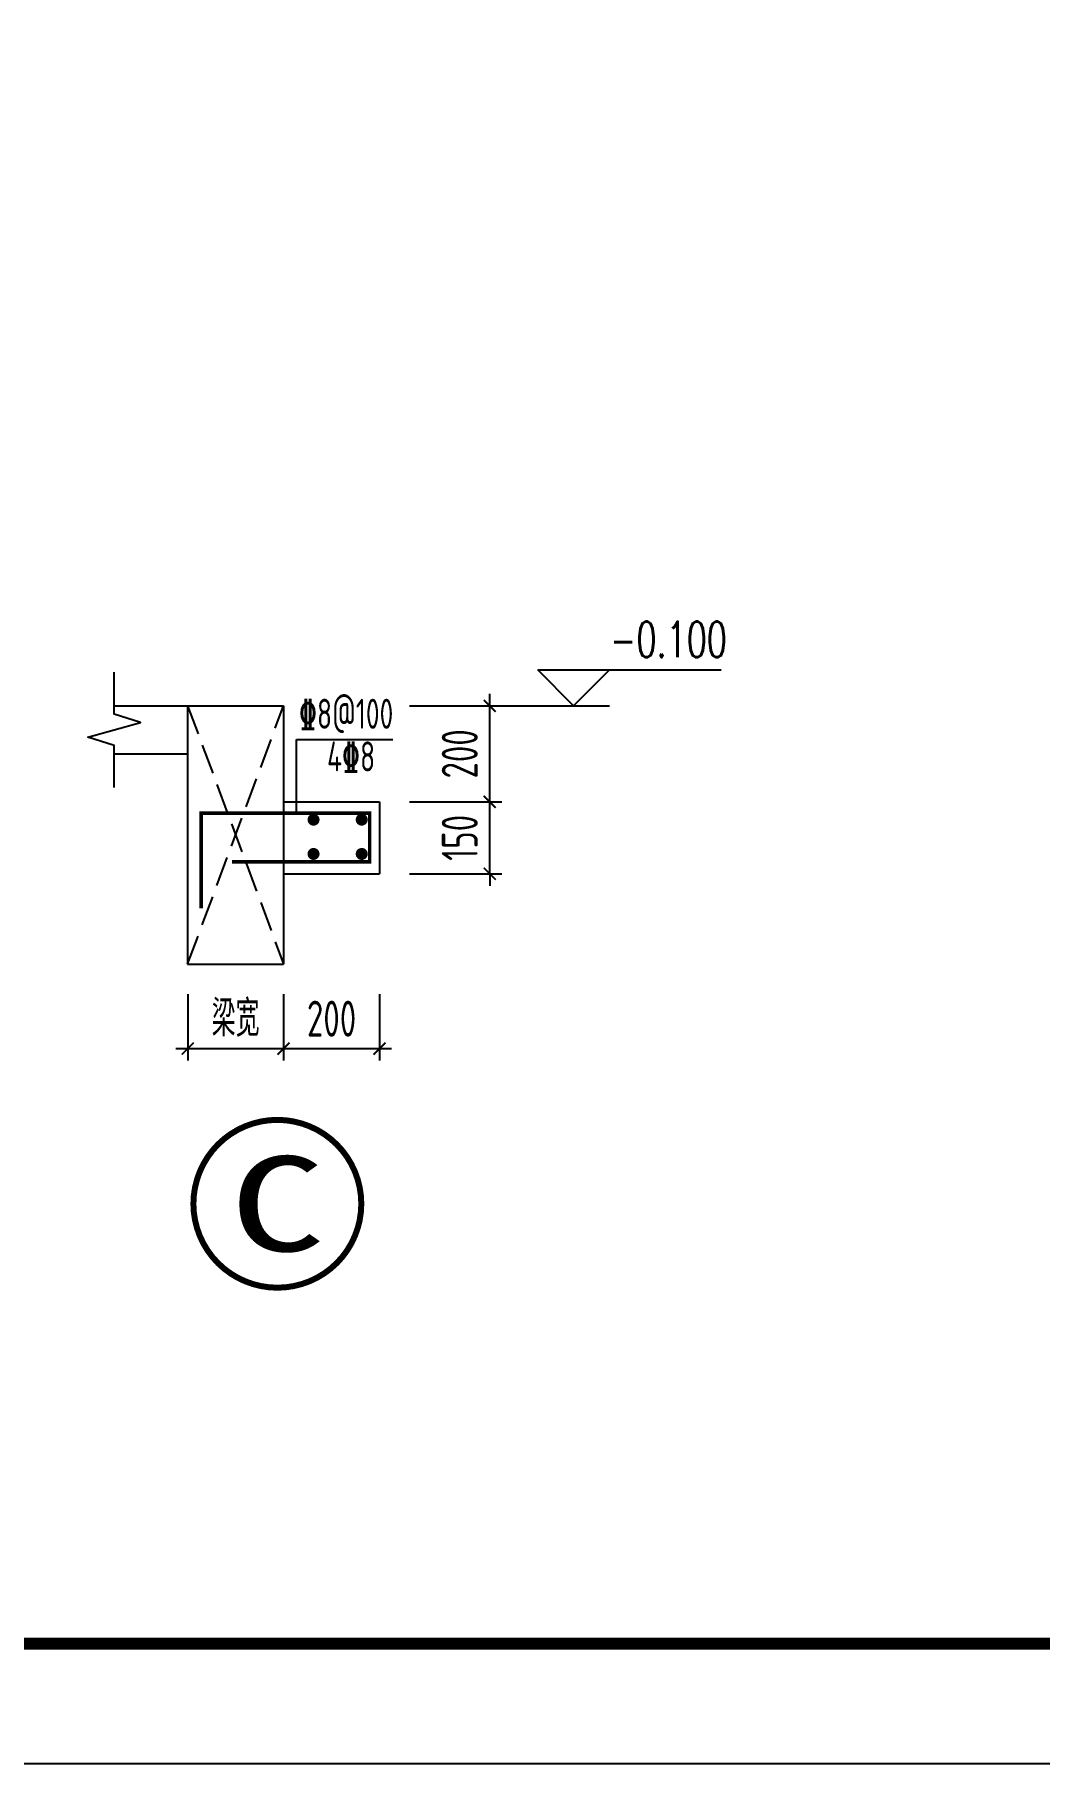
# Model space of a CAD drawing. Extents: x 169490 to 7584583, y -2399407 to 1374371.
# Drawn here: x 682119 to 690499, y 795791 to 810213 of the extents above; entities that cross this region are included whole.
import ezdxf
from ezdxf.enums import TextEntityAlignment as Align

# ---------------------------------------------------------------- set-up
doc = ezdxf.new("R2010")
doc.units = 0
doc.header["$LTSCALE"] = 100
doc.linetypes.add('DASH', pattern=[0.35, 0.25, -0.1])
doc.layers.get('0').update_dxf_attribs({"linetype": 'CONTINUOUS'})
doc.layers.get('DEFPOINTS').update_dxf_attribs({"linetype": 'CONTINUOUS'})
for name, color, linetype in [('DIM_ELEV', 3, 'CONTINUOUS'), ('S-DETL-LINE1', 2, 'CONTINUOUS'), ('S-DETL-TEXT', 7, 'CONTINUOUS'), ('S-SLAB-DIM', 92, 'CONTINUOUS'), ('TEXT', 7, 'CONTINUOUS'), ('THIN', 190, 'CONTINUOUS'), ('图框', 140, 'CONTINUOUS')]:
    doc.layers.add(name, color=color, linetype=linetype)
doc.layers.add('rein', color=10, linetype='CONTINUOUS', lineweight=18)
doc.styles.add('_TCH_DIM', font='SIMPLEX', dxfattribs={"bigfont": 'GBCBIG'})
doc.styles.add('_TCH_LABEL', font='simhei.ttf')
doc.styles.add('TSSD_Dimension', font='Tssdeng.shx', dxfattribs={"width": 0.7, "bigfont": 'tssdchn.shx'})
doc.styles.add('TSSD_REIN', font='tssdeng.shx', dxfattribs={"width": 0.7, "bigfont": 'hztxt.shx'})
doc.dimstyles.new('TSSD_100_100', dxfattribs={"dimtxt": 300, "dimasz": 100, "dimexe": 100, "dimexo": 250, "dimgap": 100, "dimtad": 1, "dimdec": 0, "dimzin": 0, "dimdsep": 46, "dimtxsty": 'TSSD_Dimension', "dimblk": 'ARCHTICK', "dimcen": 0, "dimdle": 100, "dimclrt": 7, "dimadec": 0, "dimazin": 0, "dimtfac": 1, "dimtdec": 0, "dimtix": 1, "dimtmove": 2, "dimatfit": 3, "dimfxl": 1, "dimtolj": 1, "dimtzin": 0, "dimarcsym": 0})
doc.dimstyles.new('TSSD_25_100', dxfattribs={"dimtxt": 300, "dimasz": 100, "dimexe": 100, "dimexo": 250, "dimgap": 100, "dimtad": 1, "dimdec": 0, "dimlfac": 0.25, "dimzin": 0, "dimdsep": 46, "dimtxsty": 'TSSD_Dimension', "dimblk": 'ARCHTICK', "dimcen": 0, "dimdle": 100, "dimclrt": 7, "dimadec": 0, "dimazin": 0, "dimtfac": 1, "dimtdec": 0, "dimtix": 1, "dimtmove": 2, "dimatfit": 3, "dimldrblk": 'ARCHTICK', "dimfxl": 1, "dimtolj": 1, "dimtzin": 0, "dimarcsym": 0})

# ---------------------------------------------------------------- blocks, each defined once
blk = doc.blocks.new('_ARCHTICK')
at = {"const_width": 0.15}
blk.add_lwpolyline([(-0.5, -0.5), (0.5, 0.5)], dxfattribs=at)
blk = doc.blocks.new('*D3499')
at = {"layer": 'DEFPOINTS', "color": 0, "ltscale": 5, "transparency": 16777216}
for p in [(683396, 802459), (684196, 802459), (684196, 801754)]:
    blk.add_point(p, dxfattribs=at)
at = {"layer": 'S-SLAB-DIM', "color": 0, "lineweight": -2, "ltscale": 5, "transparency": 16777216}
for p, q in [((683396, 802209), (683396, 801654)), ((684196, 802209), (684196, 801654)), ((683296, 801754), (684296, 801754))]:
    blk.add_line(p, q, dxfattribs=at)
at = {"layer": 'S-SLAB-DIM', "color": 0, "lineweight": -2, "ltscale": 5, "transparency": 16777216, "xscale": 100, "yscale": 100, "zscale": 100, "rotation": 180}
blk.add_blockref('_ARCHTICK', (683396, 801754), dxfattribs=at)
at = {"layer": 'S-SLAB-DIM', "color": 0, "lineweight": -2, "ltscale": 5, "transparency": 16777216, "xscale": 100, "yscale": 100, "zscale": 100}
blk.add_blockref('_ARCHTICK', (684196, 801754), dxfattribs=at)
at = {"layer": 'S-SLAB-DIM', "color": 7, "ltscale": 5, "transparency": 16777216, "insert": (683796, 802004), "char_height": 300, "attachment_point": 5, "style": 'TSSD_Dimension'}
blk.add_mtext('\\A1;梁宽', dxfattribs=at)
blk = doc.blocks.new('*D3500')
at = {"layer": 'DEFPOINTS', "color": 0, "transparency": 16777216}
for p in [(684196, 802459), (684996, 802459), (684996, 801754)]:
    blk.add_point(p, dxfattribs=at)
at = {"layer": 'S-SLAB-DIM', "color": 0, "lineweight": -2, "transparency": 16777216}
for p, q in [((684196, 802209), (684196, 801654)), ((684996, 802209), (684996, 801654)), ((684096, 801754), (685096, 801754))]:
    blk.add_line(p, q, dxfattribs=at)
at = {"layer": 'S-SLAB-DIM', "color": 0, "lineweight": -2, "transparency": 16777216, "xscale": 100, "yscale": 100, "zscale": 100, "rotation": 180}
blk.add_blockref('_ARCHTICK', (684196, 801754), dxfattribs=at)
at = {"layer": 'S-SLAB-DIM', "color": 0, "lineweight": -2, "transparency": 16777216, "xscale": 100, "yscale": 100, "zscale": 100}
blk.add_blockref('_ARCHTICK', (684996, 801754), dxfattribs=at)
at = {"layer": 'S-SLAB-DIM', "color": 7, "transparency": 16777216, "insert": (684596, 802004), "char_height": 300, "attachment_point": 5, "style": 'TSSD_Dimension'}
blk.add_mtext('\\A1;200', dxfattribs=at)
blk = doc.blocks.new('*D3501')
at = {"layer": 'DEFPOINTS', "color": 0, "transparency": 16777216}
for p in [(684996, 803813), (685915, 803813), (684996, 803213)]:
    blk.add_point(p, dxfattribs=at)
at = {"layer": 'S-SLAB-DIM', "color": 0, "lineweight": -2, "transparency": 16777216}
for p, q in [((685915, 803813), (685915, 803913)), ((685246, 803813), (686015, 803813)), ((685915, 803213), (685915, 803813)), ((685246, 803213), (686015, 803213)), ((685915, 803213), (685915, 803113))]:
    blk.add_line(p, q, dxfattribs=at)
at = {"layer": 'S-SLAB-DIM', "color": 0, "lineweight": -2, "transparency": 16777216, "xscale": 100, "yscale": 100, "zscale": 100}
for p, rotation in [((685915, 803813), 270), ((685915, 803213), 90)]:
    blk.add_blockref('_ARCHTICK', p, dxfattribs=dict(at, rotation=rotation))
at = {"layer": 'S-SLAB-DIM', "color": 7, "transparency": 16777216, "insert": (685665, 803513), "char_height": 300, "attachment_point": 5, "rotation": 90, "style": 'TSSD_Dimension'}
blk.add_mtext('\\A1;150', dxfattribs=at)
blk = doc.blocks.new('*D3502')
at = {"layer": 'DEFPOINTS', "color": 0, "transparency": 16777216}
for p in [(684996, 804613), (685915, 804613), (684996, 803813)]:
    blk.add_point(p, dxfattribs=at)
at = {"layer": 'S-SLAB-DIM', "color": 0, "lineweight": -2, "transparency": 16777216}
for p, q in [((685246, 804613), (686015, 804613)), ((685915, 803713), (685915, 804713)), ((685246, 803813), (686015, 803813))]:
    blk.add_line(p, q, dxfattribs=at)
at = {"layer": 'S-SLAB-DIM', "color": 0, "lineweight": -2, "transparency": 16777216, "xscale": 100, "yscale": 100, "zscale": 100}
for p, rotation in [((685915, 804613), 90), ((685915, 803813), 270)]:
    blk.add_blockref('_ARCHTICK', p, dxfattribs=dict(at, rotation=rotation))
at = {"layer": 'S-SLAB-DIM', "color": 7, "transparency": 16777216, "insert": (685665, 804213), "char_height": 300, "attachment_point": 5, "rotation": 90, "style": 'TSSD_Dimension'}
blk.add_mtext('\\A1;200', dxfattribs=at)

msp = doc.modelspace()

# ---------------------------------------------------------------- linework, layer by layer
at = {"ltscale": 10}
msp.add_lwpolyline([(690882.7, 854191.4), (596277.8, 854191.4), (596277.8, 796791.4), (690882.7, 796791.4)], close=True, dxfattribs=at)
at = {"layer": 'DIM_ELEV'}
for p, q in [((686614.8, 804613.4), (686314.8, 804913.4)), ((686314.8, 804913.4), (687845.1, 804913.4)), ((686614.8, 804613.4), (686914.8, 804913.4)), ((685914.8, 804613.4), (686914.8, 804613.4))]:
    msp.add_line(p, q, dxfattribs=at)
at = {"layer": 'rein', "const_width": 30}
msp.add_lwpolyline([(683509.3, 802925.2), (683509.3, 803718.6), (684913.5, 803718.6), (684913.5, 803312.6), (683765.4, 803312.6)], dxfattribs=at)
at = {"layer": 'rein', "const_width": 50}
for points in [[(684470.7, 803664, -1), (684420.7, 803664, -1)], [(684872.5, 803664, -1), (684822.5, 803664, -1)], [(684470.7, 803378.2, -1), (684420.7, 803378.2, -1)], [(684872.5, 803378.2, -1), (684822.5, 803378.2, -1)]]:
    msp.add_lwpolyline(points, format="xyb", close=True, dxfattribs=at)
at = {"layer": 'S-DETL-LINE1'}
for p, q in [((682782.4, 804613.4), (683395.7, 804613.4)), ((683395.7, 804613.4), (683395.7, 802459.3)), ((683395.7, 804613.4), (684195.7, 804613.4)), ((684195.7, 804613.4), (684195.7, 802459.3)), ((682782.4, 804213.4), (683395.7, 804213.4)), ((684195.7, 803813.4), (684995.7, 803813.4)), ((684995.7, 803813.4), (684995.7, 803213.4)), ((684195.7, 803213.4), (684995.7, 803213.4)), ((683395.7, 802459.3), (684195.7, 802459.3))]:
    msp.add_line(p, q, dxfattribs=at)
at = {"layer": 'S-DETL-LINE1', "linetype": 'DASH', "ltscale": 10}
for p, q in [((683395.7, 804613.4), (684195.7, 802459.3)), ((683395.7, 802459.3), (684195.7, 804613.4))]:
    msp.add_line(p, q, dxfattribs=at)
at = {"layer": 'S-DETL-TEXT', "const_width": 50}
msp.add_lwpolyline([(684843.9, 800459.9, 1), (683443.9, 800459.9, 1)], format="xyb", close=True, dxfattribs=at)
at = {"layer": 'TEXT', "color": 62}
for p, q in [((684302.7, 803718.6), (684302.7, 804334)), ((684302.7, 804334), (685106.2, 804334))]:
    msp.add_line(p, q, dxfattribs=at)
at = {"layer": 'THIN', "ltscale": 0.75}
msp.add_lwpolyline([(682782.4, 803933.4), (682782.4, 804283.4), (682562.4, 804353.4), (683002.4, 804473.4), (682782.4, 804543.4), (682782.4, 804893.4)], dxfattribs=at)
at = {"layer": '图框'}
msp.add_lwpolyline([(593777.8, 795791.4), (698877.8, 795791.4), (698877.8, 855191.4), (593777.8, 855191.4)], close=True, dxfattribs=at)
at = {"layer": '图框', "const_width": 100}
msp.add_lwpolyline([(596277.8, 796791.4), (697877.8, 796791.4), (697877.8, 854191.4), (596277.8, 854191.4)], close=True, dxfattribs=at)

# ---------------------------------------------------------------- texts
at = {"layer": 'DIM_ELEV', "style": '_TCH_DIM', "width": 0.658824}
msp.add_text('-0.100', height=297.5, dxfattribs=at).set_placement((686919.1, 805018.4))
at = {"layer": 'S-DETL-TEXT', "style": '_TCH_LABEL', "width": 1.390625}
msp.add_text('C', height=792, dxfattribs=at).set_placement((683747.9, 800063.9), (684539.9, 800063.9), align=Align.FIT)
at = {"layer": 'TEXT', "color": 62, "style": 'TSSD_REIN', "width": 0.7}
for s, p in [('%%1328@100', (684324.2, 804422.7, 14.8)), ('4%%1328', (684557.8, 804066.6, 14.8))]:
    msp.add_text(s, height=250, dxfattribs=at).set_placement(p)

# ---------------------------------------------------------------- dimensions: what is measured, and where the dimension line sits
at = {"layer": 'S-SLAB-DIM'}
for base, p1, p2, picture, middle in [((685914.8, 804613.4), (684995.7, 803813.4), (684995.7, 804613.4), '*D3502', (685664.8, 804213.4)), ((685914.8, 803813.4), (684995.7, 803213.4), (684995.7, 803813.4), '*D3501', (685664.8, 803513.4))]:
    dim = msp.add_linear_dim(base=base, p1=p1, p2=p2, angle=90, dimstyle='TSSD_25_100', dxfattribs=at)
    dim.commit()
    dim.dimension.update_dxf_attribs({"geometry": picture, "text_midpoint": middle})
at = {"layer": 'S-SLAB-DIM', "ltscale": 5}
dim = msp.add_linear_dim(base=(684195.7, 801754.4), p1=(683395.7, 802459.3), p2=(684195.7, 802459.3), text='梁宽', dimstyle='TSSD_100_100', dxfattribs=at)
dim.commit()
dim.dimension.update_dxf_attribs({"geometry": '*D3499', "text_midpoint": (683795.7, 802004.4)})
at = {"layer": 'S-SLAB-DIM'}
dim = msp.add_linear_dim(base=(684995.7, 801754.4), p1=(684195.7, 802459.3), p2=(684995.7, 802459.3), dimstyle='TSSD_25_100', dxfattribs=at)
dim.commit()
dim.dimension.update_dxf_attribs({"geometry": '*D3500', "text_midpoint": (684595.7, 802004.4)})

doc.saveas('drawing.dxf')
